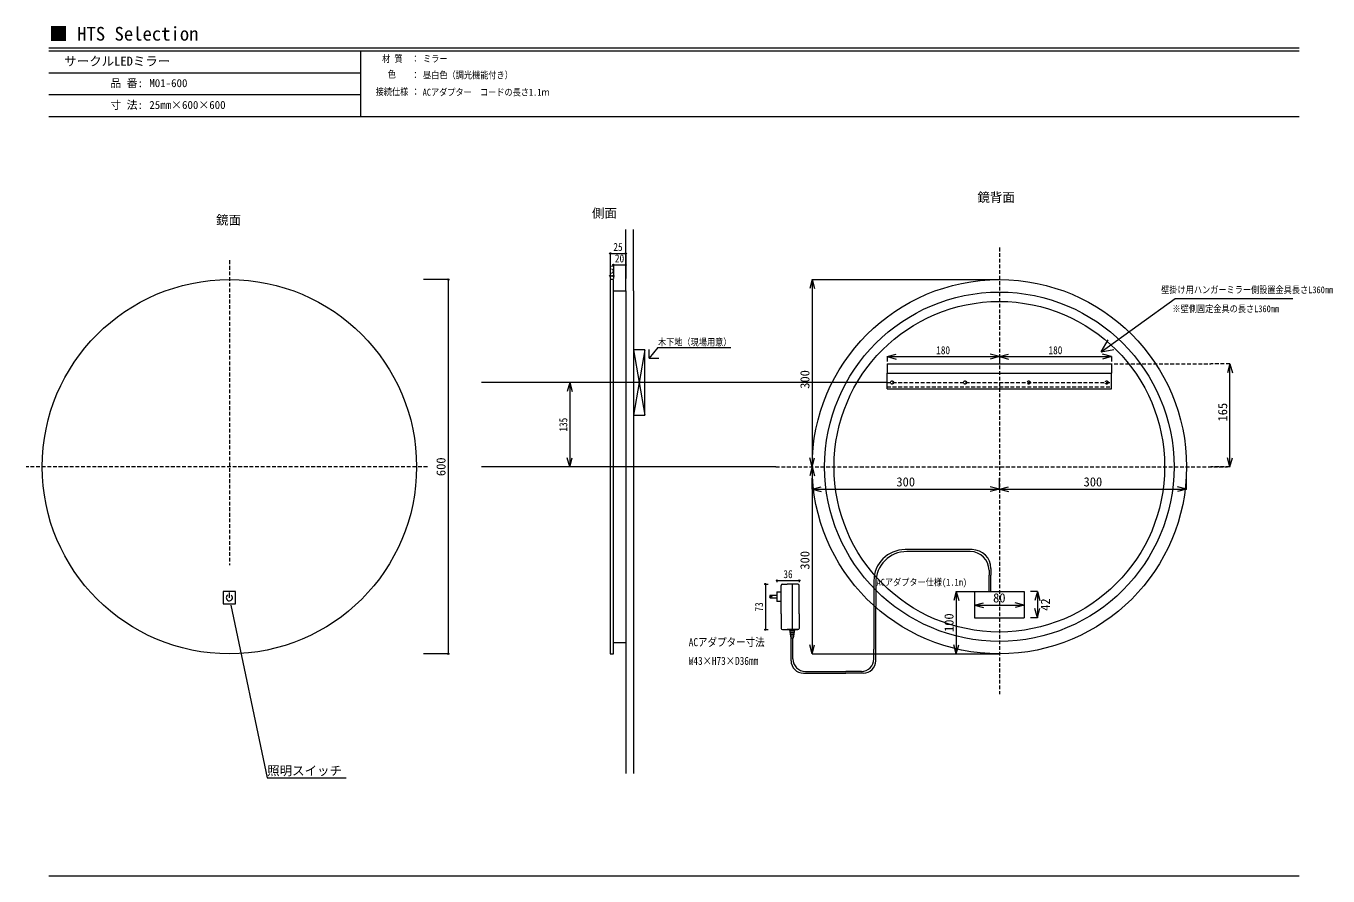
# Model space of a CAD drawing. Units: millimetres at full size, sheet at 1:5. Extents: x -1038 to 1048, y -687 to 676.
import ezdxf
from ezdxf.enums import TextEntityAlignment as Align

# ---------------------------------------------------------------- set-up
doc = ezdxf.new("R2010")
doc.units = ezdxf.units.MM
doc.header["$LTSCALE"] = 5
doc.header["$PDMODE"] = 32
doc.header["$PDSIZE"] = 2
doc.linetypes.add('DASHED1', pattern=[1.8, 1.2, -0.6])
doc.layers.add('F-0', color=7, linetype='Continuous', lineweight=15)
doc.styles.add('ＭＳ ゴシック', font='')
doc.styles.get('ＭＳ ゴシック').set_extended_font_data('MS Gothic')

msp = doc.modelspace()

# ---------------------------------------------------------------- linework, layer by layer
at = {"layer": 'F-0'}
for p, q in [((1002.034, 640.036), (-1002.086, 640.036)), ((1002.034, 635.036), (-1002.086, 635.036)), ((-502.086, 635.036), (-502.086, 530.036)), ((-502.086, 600.036), (-1002.086, 600.036)), ((-502.086, 565.036), (-1002.086, 565.036)), ((1002.034, 530.036), (-1002.086, 530.036)), ((-77, 251.038), (-77, 349.362)), ((-64.5, 251.038), (-64.5, 349.362)), ((-102.005, 311.112), (-77, 311.112)), ((-102.005, 311.112), (-102.005, 271.05)), ((-97.005, 292.755), (-77, 292.755)), ((-97.005, 292.755), (-97.005, 271.05)), ((-77, 311.112), (-77, 271.05)), ((-77, 292.755), (-77, 271.05)), ((-102.005, 274.951), (-97.005, 274.951)), ((-102.005, 274.951), (-102.005, 271.05)), ((-97.005, 274.951), (-97.005, 271.05)), ((-361.595, 269.038), (-401.484, 269.038)), ((-361.595, 269.038), (-361.595, -330.962)), ((-97.005, 269.038), (-102.005, 269.038)), ((-102.005, 269.038), (-102.005, -330.962)), ((-97.005, -330.962), (-97.005, 269.038)), ((-96, 251.038), (-97.005, 251.038)), ((-96, 251.038), (-77, 251.038)), ((-77, 251.038), (-77, -312.962)), ((-64.5, 251.038), (-64.5, -312.962)), ((221.681, 269.038), (217.799, 254.549)), ((221.681, 269.038), (221.681, -30.962)), ((221.681, 269.038), (225.563, 254.549)), ((221.681, 269.038), (521.681, 269.038)), ((684.941, 153.15), (695.855, 172.249)), ((-46.5, 156.538), (-64.5, 51.538)), ((-64.5, 156.538), (-46.5, 51.538)), ((-39.337, 143.039), (-39.337, 157.048)), ((-25.478, 160.025), (91.046, 160.025)), ((341.681, 145.581), (356.17, 149.464)), ((521.681, 145.581), (507.192, 149.464)), ((521.681, 145.581), (536.17, 149.464)), ((684.941, 153.15), (705.131, 156.97)), ((701.681, 145.581), (687.192, 149.464)), ((341.681, 145.581), (521.681, 145.581)), ((341.681, 145.581), (356.17, 141.699)), ((341.681, 145.581), (341.681, 137.651)), ((341.681, 134.038), (701.681, 134.038)), ((521.681, 145.581), (507.192, 141.699)), ((521.681, 145.581), (521.681, 137.651)), ((521.681, 145.581), (701.681, 145.581)), ((521.681, 145.581), (536.17, 141.699)), ((701.681, 145.581), (687.192, 141.699)), ((701.681, 145.581), (701.681, 137.651)), ((701.681, 134.038), (701.681, 119.038)), ((891.266, 134.038), (887.384, 119.549)), ((891.266, 134.038), (895.149, 119.549)), ((891.266, -30.962), (891.266, 134.038)), ((341.681, 94.038), (341.681, 119.038)), ((701.681, 94.038), (701.681, 119.038)), ((341.681, 104.038), (-308.488, 104.038)), ((-167.022, 104.038), (-170.905, 89.549)), ((-167.022, 104.038), (-167.022, -30.962)), ((-167.022, 104.038), (-163.14, 89.549)), ((341.681, 94.038), (701.681, 94.038)), ((-167.022, -30.962), (-170.905, -16.473)), ((-167.022, -30.962), (-163.14, -16.473)), ((221.681, -30.962), (217.799, -16.473)), ((221.681, -30.962), (225.563, -16.473)), ((891.266, -30.962), (887.384, -16.473)), ((891.266, -30.962), (895.149, -16.473)), ((163.279, -30.962), (-308.488, -30.962)), ((221.681, -30.962), (217.799, -45.451)), ((221.681, -30.962), (221.681, -330.962)), ((221.681, -30.962), (225.563, -45.451)), ((221.681, -66.947), (221.681, -49.187)), ((521.681, -66.947), (521.681, -49.187)), ((821.681, -66.947), (821.681, -49.187)), ((221.681, -66.947), (236.17, -63.065)), ((221.681, -66.947), (521.681, -66.947)), ((221.681, -66.947), (236.17, -70.829)), ((521.681, -66.947), (507.192, -63.065)), ((521.681, -66.947), (507.192, -70.829)), ((521.681, -66.947), (536.17, -63.065)), ((521.681, -66.947), (821.681, -66.947)), ((521.681, -66.947), (536.17, -70.829)), ((821.681, -66.947), (807.192, -63.065)), ((821.681, -66.947), (807.192, -70.829)), ((478.181, -163.928), (370.533, -163.928)), ((475.181, -166.928), (373.533, -166.928)), ((505.181, -196.928), (505.181, -204.813)), ((505.181, -230.962), (505.181, -204.813)), ((508.181, -193.928), (508.181, -204.813)), ((508.181, -230.962), (508.181, -204.813)), ((146.715, -219.144), (146.715, -292.144)), ((146.715, -219.144), (151.121, -219.144)), ((165.001, -213.417), (201.001, -213.417)), ((165.001, -213.417), (165.001, -216.126)), ((171.946, -267.061), (171.946, -221.228)), ((174.029, -219.144), (181.557, -219.144)), ((198.918, -219.144), (181.557, -219.144)), ((189.369, -219.144), (189.369, -269.144)), ((201.001, -213.417), (201.001, -216.126)), ((201.001, -267.061), (201.001, -221.228)), ((320.533, -213.928), (320.533, -250.965)), ((323.533, -216.928), (323.533, -253.965)), ((-712.414, -240.962), (-712.414, -232.73)), ((154.585, -236.94), (165.001, -236.94)), ((154.585, -241.349), (165.001, -241.349)), ((165.001, -231.505), (165.001, -246.783)), ((165.001, -231.505), (171.946, -231.505)), ((171.946, -246.783), (165.001, -246.783)), ((452.658, -230.965), (448.776, -245.454)), ((452.658, -230.962), (521.681, -230.962)), ((452.658, -230.965), (462.307, -230.965)), ((452.658, -230.965), (456.54, -245.454)), ((481.681, -230.962), (481.681, -272.962)), ((481.681, -252.939), (496.17, -249.057)), ((561.681, -252.939), (547.192, -249.057)), ((582.609, -230.962), (571.681, -230.962)), ((582.609, -230.962), (578.727, -245.451)), ((582.609, -230.962), (582.609, -272.962)), ((582.609, -230.962), (586.492, -245.451)), ((-709.949, -252.742), (-651.93, -529.991)), ((171.946, -267.061), (171.946, -290.061)), ((189.369, -269.144), (189.369, -292.144)), ((201.001, -267.061), (201.001, -290.061)), ((320.533, -250.965), (320.533, -323.327)), ((323.533, -253.965), (323.533, -254.965)), ((323.533, -323.327), (323.533, -254.965)), ((481.681, -252.939), (481.681, -252.897)), ((481.681, -252.939), (561.681, -252.939)), ((481.681, -252.939), (496.17, -256.821)), ((561.681, -252.939), (547.192, -256.821)), ((561.681, -252.939), (561.681, -252.897)), ((582.609, -272.962), (578.727, -258.473)), ((582.609, -272.962), (586.492, -258.473)), ((146.715, -292.144), (151.121, -292.144)), ((174.029, -292.144), (181.557, -292.144)), ((185.55, -292.144), (187.46, -305.845)), ((193.189, -292.144), (191.279, -305.845)), ((481.681, -272.962), (561.681, -272.962)), ((582.609, -272.962), (571.681, -272.962)), ((-96, -312.962), (-97.005, -312.962)), ((-96, -312.962), (-77, -312.962)), ((-77, -312.962), (-77, -522.963)), ((-64.5, -312.962), (-64.5, -522.963)), ((192.876, -294.387), (185.863, -294.387)), ((192.489, -297.165), (186.25, -297.165)), ((192.102, -299.942), (186.637, -299.942)), ((191.715, -302.72), (187.024, -302.72)), ((191.279, -305.845), (187.46, -305.845)), ((187.813, -322.063), (187.813, -305.845)), ((190.813, -319.063), (190.813, -305.845)), ((-361.595, -330.962), (-401.484, -330.962)), ((-102.005, -330.962), (-97.005, -330.962)), ((187.813, -342.063), (187.813, -322.063)), ((190.813, -339.063), (190.813, -319.063)), ((221.681, -330.962), (217.799, -316.473)), ((221.681, -330.962), (225.563, -316.473)), ((221.681, -330.962), (521.681, -330.962)), ((320.533, -339.063), (320.533, -323.327)), ((323.533, -342.063), (323.533, -323.327)), ((452.658, -330.962), (456.54, -316.473)), ((452.658, -330.962), (462.307, -330.962)), ((207.813, -362.063), (227.813, -362.063)), ((210.813, -359.063), (230.813, -359.063)), ((227.813, -362.063), (275.533, -362.063)), ((230.813, -359.063), (275.533, -359.063)), ((300.533, -359.063), (275.533, -359.063)), ((303.533, -362.063), (275.533, -362.063)), ((-651.93, -529.991), (-525.472, -529.991)), ((-1002.086, -687.064), (1002.034, -687.064))]:
    msp.add_line(p, q, dxfattribs=at)
at = {"layer": 'F-0', "linetype": 'DASHED1'}
for p, q in [((521.681, 320.31), (521.681, -395.332)), ((-712.414, 299.95), (-712.414, -188.88)), ((696.681, 134.038), (860.715, 134.038)), ((891.266, 134.038), (860.715, 134.038)), ((341.681, 104.038), (701.681, 104.038)), ((341.681, 97.038), (701.681, 97.038)), ((-395.109, -30.962), (-1038.387, -30.962)), ((163.279, -30.962), (887.275, -30.962)), ((891.266, -30.962), (860.715, -30.962))]:
    msp.add_line(p, q, dxfattribs=at)
at = {"layer": 'F-0'}
for points in [[(684.941, 153.15), (803.356, 238.823), (992.109, 238.823)], [(-25.478, 160.025), (-39.337, 143.039), (-24.111, 143.039)], [(341.681, 134.038), (341.681, 119.038), (701.681, 119.038)], [(-722.414, -250.962), (-702.414, -250.962), (-702.414, -230.962)], [(-702.414, -230.962), (-722.414, -230.962), (-722.414, -250.962)], [(452.658, -230.965), (452.658, -330.962), (448.776, -316.473)], [(481.681, -230.962), (561.681, -230.962), (561.681, -272.962)], [(198.918, -292.144), (181.557, -292.144), (198.918, -292.144)]]:
    msp.add_lwpolyline(points, dxfattribs=at)
msp.add_lwpolyline([(-64.5, 51.538), (-46.5, 51.538), (-46.5, 156.538), (-64.5, 156.538)], close=True, dxfattribs=at)
for centre, radius in [((-712.414, -30.962), 300), ((521.681, -30.962), 300), ((521.681, -30.962), 280), ((521.681, -30.962), 265), ((155.952, -239.126), 1.044)]:
    msp.add_circle(centre, radius, dxfattribs=at)
at = {"layer": 'F-0', "linetype": 'DASHED1'}
for centre in [(349.681, 104.038), (466.681, 104.038), (568.681, 104.038), (693.681, 104.038)]:
    msp.add_circle(centre, 2.5, dxfattribs=at)
at = {"layer": 'F-0'}
for centre, radius, start, end in [((370.533, -213.928), 50, 90, 180), ((373.533, -216.928), 50, 90, 180), ((475.181, -196.928), 30, 0, 90), ((478.181, -193.928), 30, 0, 90), ((174.029, -221.228), 2.083, 90, 180), ((198.918, -221.228), 2.083, 0, 90), ((-712.414, -240.962), 5, 123.57793, 58.54997), ((155.64, -239.144), 2.445, 115.5846, 244.4154), ((174.029, -290.061), 2.083, 180, 270), ((198.918, -290.061), 2.083, 270, 0), ((207.813, -342.063), 20, 180, 270), ((210.813, -339.063), 20, 180, 270), ((300.533, -339.063), 20, 270, 0), ((303.533, -342.063), 20, 270, 0)]:
    msp.add_arc(centre, radius, start, end, dxfattribs=at)
for p in [(-102.005, 311.112), (-97.005, 292.755), (-77, 311.112), (-77, 292.755), (-102.005, 274.951), (-97.005, 274.951), (-361.595, 269.038), (146.715, -219.144), (165.001, -213.417), (201.001, -213.417), (146.715, -292.144), (-361.595, -330.962)]:
    msp.add_point(p, dxfattribs=at)

# ---------------------------------------------------------------- texts
at = {"layer": 'F-0', "style": 'ＭＳ ゴシック'}
for s, height, p in [('■ HTS Selection', 21.99, (-1001.367, 645.583)), ('サークルLEDミラー', 14.66, (-977.086, 607.536)), ('品 番:', 12.83, (-903.336, 573.786)), ('M01-600', 12.83, (-840.774, 573.786)), ('寸 法:', 12.83, (-903.336, 538.786)), ('25㎜×600×600', 12.83, (-840.774, 538.786)), ('鏡背面', 14.66, (486.534, 389.256)), ('側面', 14.66, (-131.343, 363.837)), ('鏡面', 14.66, (-733.717, 352.976)), ('300', 14.66, (356.681, -66.947)), ('300', 14.66, (656.681, -66.947)), ('80', 14.66, (511.681, -252.939)), ('照明スイッチ', 14.66, (-651.93, -529.991))]:
    msp.add_text(s, height=height, dxfattribs=at).set_placement(p, align=Align.BOTTOM_LEFT)
at = {"layer": 'F-0', "style": 'ＭＳ ゴシック', "width": 0.85}
for s, height, p in [('材 質', 11, (-467.711, 614.411)), ('：', 11, (-420.836, 614.411)), ('ミラー', 11, (-402.086, 614.411)), ('色', 11, (-458.638, 589.298)), ('：', 11, (-420.836, 588.161)), ('昼白色（調光機能付き）', 11, (-402.086, 588.161)), ('接続仕様', 11, (-478.028, 561.479)), ('：', 11, (-420.504, 561.318)), ('ACアダプター\u3000コードの長さ1.1ｍ', 11, (-402.661, 560.657)), ('25', 12.83, (-97.002, 311.112)), ('20', 12.83, (-94.502, 292.755)), ('5', 12.83, (-103.255, 274.951)), ('壁掛け用ハンガーミラー側設置金具長さL360㎜', 11, (781.112, 243.903)), ('※壁側固定金具の長さL360㎜', 11, (799.201, 213.481)), ('木下地（現場用意）', 11, (-25.478, 160.025)), ('180', 12.83, (420.431, 145.581)), ('180', 12.83, (600.431, 145.581)), ('36', 12.83, (175.501, -213.417)), ('ACアダプター仕様(1.1m)', 11, (324.803, -224.89)), ('ACアダプター寸法', 12.83, (23.848, -322.5)), ('W43×H73×D36㎜', 12.83, (23.848, -352.5))]:
    msp.add_text(s, height=height, dxfattribs=at).set_placement(p, align=Align.BOTTOM_LEFT)
at = {"layer": 'F-0', "style": 'ＭＳ ゴシック'}
for s, p in [('300', (221.681, 94.038)), ('165', (891.266, 41.538)), ('600', (-361.595, -45.962)), ('300', (221.681, -195.962)), ('42', (607.086, -261.988)), ('100', (452.658, -295.963))]:
    msp.add_text(s, height=14.66, rotation=90, dxfattribs=at).set_placement(p, align=Align.BOTTOM_LEFT)
at = {"layer": 'F-0', "style": 'ＭＳ ゴシック', "width": 0.85}
for s, p in [('135', (-167.022, 25.288)), ('73', (146.715, -263.144))]:
    msp.add_text(s, height=12.83, rotation=90, dxfattribs=at).set_placement(p, align=Align.BOTTOM_LEFT)

doc.saveas('drawing.dxf')
